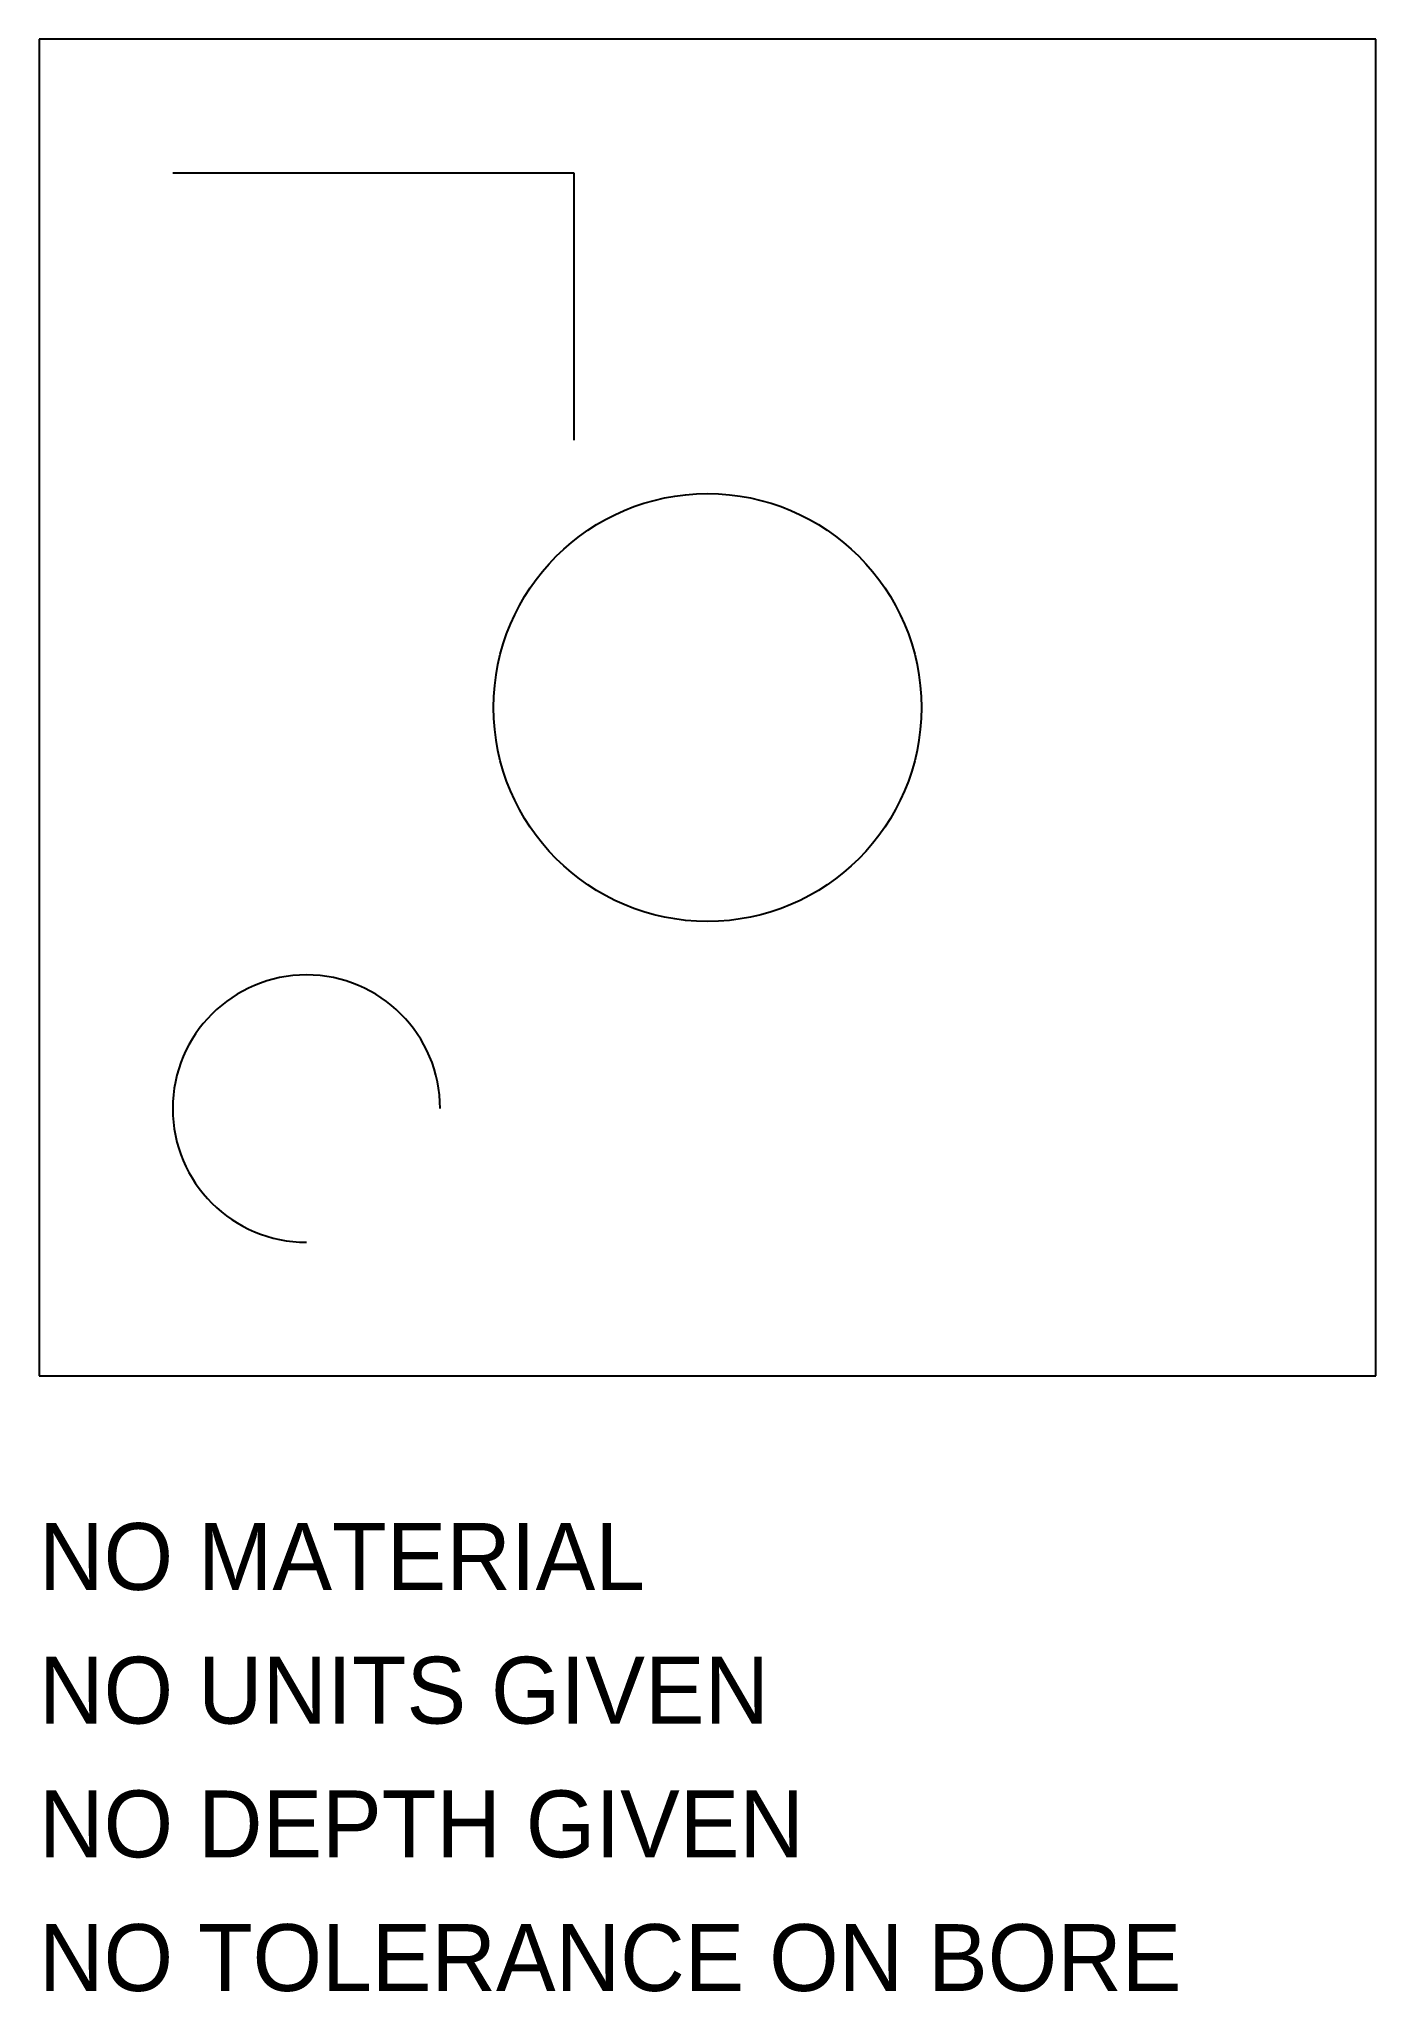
# Model space of a CAD drawing. Extents: x 0 to 50, y -23 to 50.
import ezdxf

# ---------------------------------------------------------------- set-up
doc = ezdxf.new("R2010")
doc.units = 0

msp = doc.modelspace()

# ---------------------------------------------------------------- linework, layer by layer
at = {"layer": 'OPEN_GEOMETRY'}
for p, q in [((5, 45), (20, 45)), ((20, 45), (20, 35))]:
    msp.add_line(p, q, dxfattribs=at)
at = {"layer": 'OUTLINE'}
for p, q in [((50, 50), (0, 50)), ((0, 50), (0, 0)), ((50, 0), (50, 50)), ((0, 0), (50, 0))]:
    msp.add_line(p, q, dxfattribs=at)
at = {"layer": 'PARTIAL_GEOMETRY'}
msp.add_arc((10, 10), 5, 0, 270, dxfattribs=at)
at = {"layer": 'UNKNOWN_FEATURE'}
msp.add_circle((25, 25), 8, dxfattribs=at)

# ---------------------------------------------------------------- texts
at = {"layer": 'ANNOTATION'}
for s, p in [('NO MATERIAL', (0, -8)), ('NO UNITS GIVEN', (0, -13)), ('NO DEPTH GIVEN', (0, -18)), ('NO TOLERANCE ON BORE', (0, -23))]:
    msp.add_text(s, height=2.5, dxfattribs=at).set_placement(p)

doc.saveas('drawing.dxf')
